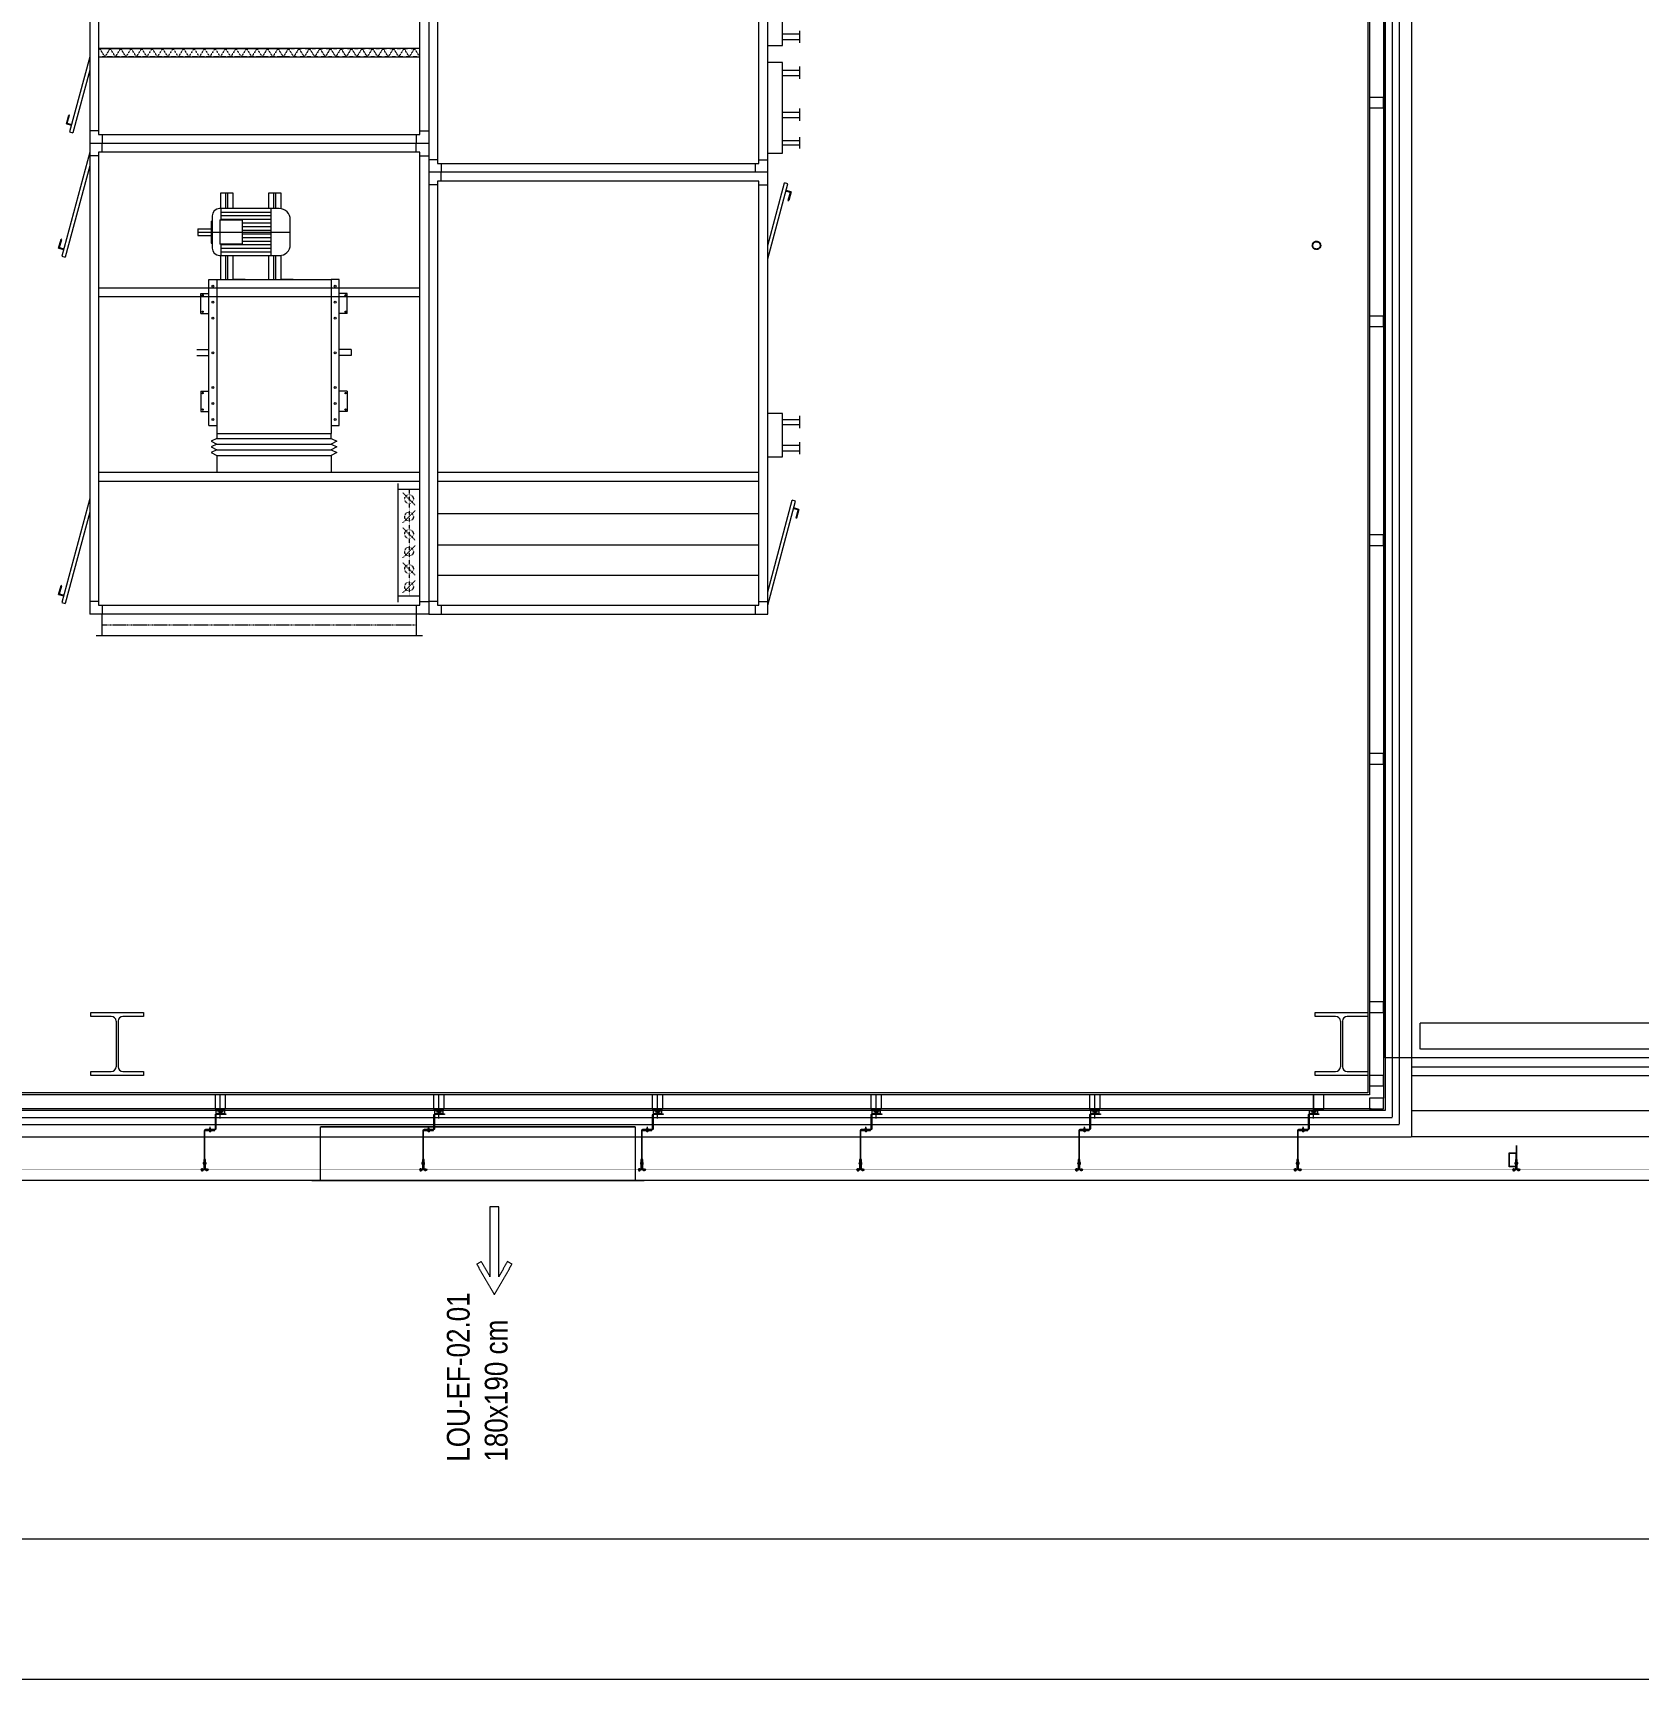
# Model space of a CAD drawing. Extents: x -1457 to 23780, y -2071 to 4205.
# Drawn here: x 19709 to 20627, y 0 to 941 of the extents above; entities that cross this region are included whole.
import ezdxf
from ezdxf.xclip import XClip

# ---------------------------------------------------------------- set-up
doc = ezdxf.new("R2010")
doc.units = 0
doc.header["$MEASUREMENT"] = 0
doc.header["$XCLIPFRAME"] = 0
doc.linetypes.add('DASHED', pattern=[0.75, 0.5, -0.25])
doc.linetypes.add('HIDDEN', pattern=[0.375, 0.25, -0.125])
doc.layers.get('0').update_dxf_attribs({"color": 9, "lineweight": 9})
for name, color, linetype, lineweight in [('40A', 9, 'Continuous', 9), ('_TP-AHU-DAMPER', 5, 'Continuous', 9), ('_TP-AHU-KAPI', 5, 'Continuous', 9), ('_TP-AHU-SOGUTMA', 4, 'Continuous', 9), ('AHU Cihaz', 32, 'Continuous', 9), ('M-TEFRIS2-015', 129, 'Continuous', 9)]:
    doc.layers.add(name, color=color, linetype=linetype, lineweight=lineweight)
doc.styles.add('MuuM_TEXT-STANDART', font='ARIALN.TTF')

# ---------------------------------------------------------------- blocks, each defined once
blk = doc.blocks.new('prf-36')
for p, q in [((-15, 18), (15, 18)), ((-15, 15.75), (-15, 18)), ((-3.325, 15.75), (-15, 15.75)), ((-0.625, 13.05), (-0.625, -13.05)), ((0.625, 13.05), (0.625, -13.05)), ((15, 15.75), (3.325, 15.75)), ((15, 18), (15, 15.75)), ((-15, -15.75), (-3.325, -15.75)), ((-15, -18), (-15, -15.75)), ((15, -18), (-15, -18)), ((3.325, -15.75), (15, -15.75)), ((15, -15.75), (15, -18))]:
    blk.add_line(p, q)
for centre, start, end in [((-3.325, 13.05), 0, 90), ((3.325, 13.05), 90, 180), ((-3.325, -13.05), 270, 0), ((3.325, -13.05), 180, 270)]:
    blk.add_arc(centre, 2.7, start, end)
blk = doc.blocks.new('p- alum kaplama profil')
at = {"lineweight": 13}
blk.add_lwpolyline([(7.12, 12.59), (7.12, 26.49)], dxfattribs=at)
at = {"lineweight": 18}
blk.add_lwpolyline([(4.09, 6.16), (-1.41, 6.16), (-1.41, 6.46), (4.09, 6.46, 0.414214), (4.29, 6.66), (4.29, 14.66, -0.414214), (4.79, 15.16), (10.29, 15.16), (10.29, 14.86), (4.79, 14.86, 0.414214), (4.59, 14.66), (4.59, 6.66, -0.414214)], format="xyb", close=True, dxfattribs=at)
at = {"lineweight": 5}
blk.add_lwpolyline([(9.44, 15.16), (4.79, 15.16), (4.79, 17.16), (9.44, 17.16)], close=True, dxfattribs=at)
for points in [[(4.79, 15.16), (9.44, 17.16)], [(9.44, 15.16), (4.79, 17.16)]]:
    blk.add_lwpolyline(points, dxfattribs=at)
blk.add_lwpolyline([(-2.06, 5.56), (-2.06, -2.34), (-2.06, -15.69), (-1.66, -15.69), (-1.66, -2.34), (-1.66, 5.56), (-1.66, 5.56), (-1.66, 5.57), (-1.66, 5.57), (-1.66, 5.58), (-1.66, 5.58), (-1.65, 5.59), (-1.65, 5.59), (-1.65, 5.59), (-1.65, 5.6), (-1.65, 5.6), (-1.64, 5.61), (-1.64, 5.61), (-1.64, 5.62), (-1.64, 5.62), (-1.63, 5.62), (-1.63, 5.63), (-1.63, 5.63), (-1.62, 5.63), (-1.62, 5.64), (-1.61, 5.64), (-1.61, 5.64), (-1.61, 5.64), (-1.6, 5.65), (-1.6, 5.65), (-1.59, 5.65), (-1.59, 5.65), (-1.58, 5.65), (-1.58, 5.65), (-1.57, 5.66), (-1.57, 5.66), (-1.56, 5.66), (-1.56, 5.66), (3.94, 5.66), (3.94, 6.06), (-1.56, 6.06), (-1.58, 6.06), (-1.61, 6.05), (-1.63, 6.05), (-1.66, 6.05), (-1.68, 6.04), (-1.7, 6.03), (-1.73, 6.03), (-1.75, 6.02), (-1.77, 6.01), (-1.79, 6), (-1.82, 5.99), (-1.84, 5.97), (-1.86, 5.96), (-1.88, 5.94), (-1.89, 5.93), (-1.91, 5.91), (-1.93, 5.89), (-1.95, 5.87), (-1.96, 5.85), (-1.97, 5.83), (-1.99, 5.81), (-2, 5.79), (-2.01, 5.77), (-2.02, 5.75), (-2.03, 5.72), (-2.04, 5.7), (-2.04, 5.68), (-2.05, 5.65), (-2.05, 5.63), (-2.06, 5.61), (-2.06, 5.58)], close=True)
blk.add_lwpolyline([(-1.66, -2.34), (-2.06, -2.34)])
for points in [[(-2.36, -10.84), (-2.36, -16.39), (-2.36, -16.39, -0.414214), (-2.51, -16.54), (-2.51, -16.54), (-4.06, -16.54), (-4.06, -16.84), (-2.51, -16.84), (-2.51, -16.84, 0.414214), (-2.06, -16.39), (-2.06, -10.84)], [(-1.36, -10.84), (-1.66, -10.84), (-1.66, -16.39, 0.414214), (-1.21, -16.84), (-1.21, -16.84), (0.34, -16.84), (0.34, -16.54), (-1.21, -16.54), (-1.21, -16.54, -0.414214), (-1.36, -16.39), (-1.36, -16.39)]]:
    blk.add_lwpolyline(points, format="xyb", close=True)
for points in [[(0.67, 5.66, -10), (1.91, 5.66, -10)], [(0.67, 5.66, -10), (0.67, 5.64, -10), (0.67, 5.62, -10), (0.67, 5.6, -10), (0.68, 5.58, -10), (0.68, 5.56, -10), (0.69, 5.54, -10), (0.69, 5.52, -10), (0.7, 5.5, -10), (0.7, 5.48, -10), (0.71, 5.46, -10), (0.72, 5.45, -10), (0.73, 5.43, -10), (0.74, 5.41, -10), (0.75, 5.4, -10), (0.76, 5.38, -10), (0.77, 5.36, -10), (0.79, 5.35, -10), (0.8, 5.33, -10), (0.81, 5.32, -10), (0.83, 5.31, -10), (0.84, 5.29, -10), (0.86, 5.28, -10), (0.87, 5.27, -10), (0.89, 5.26, -10), (0.91, 5.25, -10), (0.92, 5.24, -10), (0.94, 5.23, -10), (0.96, 5.22, -10), (0.98, 5.21, -10), (1, 5.21, -10), (1.02, 5.2, -10), (1.03, 5.2, -10)], [(0.96, 5.66, -10), (0.97, 5.66, -10), (0.97, 5.66, -10), (0.97, 5.66, -10), (0.98, 5.66, -10), (0.98, 5.66, -10), (0.99, 5.66, -10), (0.99, 5.66, -10), (1, 5.66, -10), (1, 5.67, -10), (1, 5.67, -10), (1.01, 5.67, -10), (1.01, 5.67, -10), (1.01, 5.67, -10), (1.02, 5.68, -10), (1.02, 5.68, -10), (1.02, 5.68, -10), (1.03, 5.69, -10), (1.03, 5.69, -10), (1.03, 5.69, -10), (1.04, 5.7, -10), (1.04, 5.7, -10), (1.04, 5.7, -10), (1.04, 5.71, -10), (1.04, 5.71, -10), (1.05, 5.72, -10), (1.05, 5.72, -10), (1.05, 5.72, -10), (1.05, 5.73, -10), (1.05, 5.73, -10), (1.05, 5.74, -10), (1.05, 5.74, -10), (1.05, 5.75, -10)], [(1.61, 6.87, -10), (0.98, 6.96, -10)], [(1.33, 5.85, -10), (0.98, 5.88, -10)], [(1.56, 7.05, -10), (1.02, 7.13, -10)], [(1.03, 5.2, -10), (1.04, 5.2, -10), (1.05, 5.19, -10), (1.05, 5.19, -10), (1.06, 5.19, -10), (1.06, 5.19, -10), (1.07, 5.19, -10), (1.07, 5.19, -10), (1.08, 5.19, -10), (1.08, 5.19, -10), (1.09, 5.19, -10), (1.09, 5.18, -10), (1.1, 5.18, -10), (1.1, 5.18, -10), (1.11, 5.18, -10), (1.11, 5.18, -10), (1.12, 5.18, -10), (1.12, 5.18, -10), (1.13, 5.18, -10), (1.13, 5.18, -10), (1.14, 5.18, -10), (1.15, 5.18, -10), (1.15, 5.18, -10), (1.16, 5.17, -10), (1.16, 5.17, -10), (1.17, 5.17, -10), (1.17, 5.17, -10), (1.18, 5.17, -10), (1.18, 5.17, -10), (1.19, 5.17, -10), (1.19, 5.17, -10), (1.2, 5.17, -10), (1.2, 5.17, -10)], [(1.05, 6.91, -10), (1.29, 7.56, -10)], [(1.05, 5.83, -10), (1.05, 6.01, -10)], [(1.05, 5.75, -10), (1.05, 5.83, -10)], [(1.2, 5.17, -10), (1.2, 5.2, -10)], [(1.38, 5.2, -10), (1.2, 5.2, -10)], [(1.29, 4.93, -10), (1.29, 7.8, -10)], [(1.53, 6.82, -10), (1.29, 7.56, -10)], [(1.29, 6.16, -10), (1.29, 6.26, -10)], [(1.38, 5.17, -10), (1.38, 5.2, -10)], [(1.38, 5.17, -10), (1.38, 5.17, -10), (1.39, 5.17, -10), (1.39, 5.17, -10), (1.4, 5.17, -10), (1.41, 5.17, -10), (1.41, 5.17, -10), (1.42, 5.17, -10), (1.42, 5.17, -10), (1.43, 5.17, -10), (1.43, 5.18, -10), (1.44, 5.18, -10), (1.44, 5.18, -10), (1.45, 5.18, -10), (1.45, 5.18, -10), (1.46, 5.18, -10), (1.46, 5.18, -10), (1.47, 5.18, -10), (1.47, 5.18, -10), (1.48, 5.18, -10), (1.48, 5.18, -10), (1.49, 5.18, -10), (1.5, 5.19, -10), (1.5, 5.19, -10), (1.51, 5.19, -10), (1.51, 5.19, -10), (1.52, 5.19, -10), (1.52, 5.19, -10), (1.53, 5.19, -10), (1.53, 5.19, -10), (1.54, 5.19, -10), (1.54, 5.2, -10), (1.55, 5.2, -10)], [(1.53, 5.75, -10), (1.53, 5.92, -10)], [(1.53, 5.75, -10), (1.53, 5.74, -10), (1.53, 5.74, -10), (1.53, 5.73, -10), (1.53, 5.73, -10), (1.53, 5.72, -10), (1.54, 5.72, -10), (1.54, 5.72, -10), (1.54, 5.71, -10), (1.54, 5.71, -10), (1.54, 5.7, -10), (1.54, 5.7, -10), (1.55, 5.7, -10), (1.55, 5.69, -10), (1.55, 5.69, -10), (1.55, 5.69, -10), (1.56, 5.68, -10), (1.56, 5.68, -10), (1.56, 5.68, -10), (1.57, 5.67, -10), (1.57, 5.67, -10), (1.58, 5.67, -10), (1.58, 5.67, -10), (1.58, 5.67, -10), (1.59, 5.66, -10), (1.59, 5.66, -10), (1.6, 5.66, -10), (1.6, 5.66, -10), (1.6, 5.66, -10), (1.61, 5.66, -10), (1.61, 5.66, -10), (1.62, 5.66, -10), (1.62, 5.66, -10)], [(1.55, 5.2, -10), (1.57, 5.2, -10), (1.59, 5.21, -10), (1.6, 5.21, -10), (1.62, 5.22, -10), (1.64, 5.23, -10), (1.66, 5.24, -10), (1.68, 5.25, -10), (1.69, 5.26, -10), (1.71, 5.27, -10), (1.73, 5.28, -10), (1.74, 5.29, -10), (1.76, 5.31, -10), (1.77, 5.32, -10), (1.78, 5.33, -10), (1.8, 5.35, -10), (1.81, 5.36, -10), (1.82, 5.38, -10), (1.83, 5.4, -10), (1.84, 5.41, -10), (1.85, 5.43, -10), (1.86, 5.45, -10), (1.87, 5.46, -10), (1.88, 5.48, -10), (1.89, 5.5, -10), (1.89, 5.52, -10), (1.9, 5.54, -10), (1.9, 5.56, -10), (1.9, 5.58, -10), (1.91, 5.6, -10), (1.91, 5.62, -10), (1.91, 5.64, -10), (1.91, 5.66, -10)], [(-3.84, -17.04, 0), (-3.81, -17.07, 0), (-3.78, -17.1, 0), (-3.75, -17.12, 0), (-3.72, -17.15, 0), (-3.69, -17.17, 0), (-3.66, -17.19, 0), (-3.62, -17.21, 0), (-3.59, -17.23, 0), (-3.55, -17.24, 0), (-3.52, -17.26, 0), (-3.48, -17.27, 0), (-3.44, -17.28, 0), (-3.4, -17.28, 0), (-3.36, -17.29, 0), (-3.32, -17.29, 0), (-3.29, -17.29, 0), (-3.25, -17.29, 0), (-3.21, -17.29, 0), (-3.17, -17.28, 0), (-3.13, -17.28, 0), (-3.09, -17.27, 0), (-3.06, -17.26, 0), (-3.02, -17.24, 0), (-2.98, -17.23, 0), (-2.95, -17.21, 0), (-2.91, -17.19, 0), (-2.88, -17.17, 0), (-2.85, -17.15, 0), (-2.82, -17.12, 0), (-2.79, -17.1, 0), (-2.76, -17.07, 0), (-2.73, -17.04, 0)], [(-3.29, -17.04, 0), (-3.84, -17.04, 0)], [(-2.85, -16.54, 0), (-2.86, -16.51, 0), (-2.87, -16.47, 0), (-2.89, -16.44, 0), (-2.91, -16.41, 0), (-2.93, -16.38, 0), (-2.96, -16.35, 0), (-2.98, -16.33, 0), (-3.01, -16.31, 0), (-3.04, -16.29, 0), (-3.07, -16.27, 0), (-3.11, -16.25, 0), (-3.14, -16.24, 0), (-3.18, -16.23, 0), (-3.21, -16.22, 0), (-3.25, -16.22, 0), (-3.29, -16.22, 0), (-3.32, -16.22, 0), (-3.36, -16.22, 0), (-3.39, -16.23, 0), (-3.43, -16.24, 0), (-3.46, -16.25, 0), (-3.5, -16.27, 0), (-3.53, -16.29, 0), (-3.56, -16.31, 0), (-3.59, -16.33, 0), (-3.61, -16.35, 0), (-3.64, -16.38, 0), (-3.66, -16.41, 0), (-3.68, -16.44, 0), (-3.7, -16.47, 0), (-3.71, -16.51, 0), (-3.73, -16.54, 0)], [(-3.29, -16.54, 0), (-3.73, -16.54, 0)], [(-3.29, -16.54, 0), (-3.55, -16.54, 0)], [(-3.55, -16.54, 0), (-3.29, -16.54, 0)], [(-3.55, -17.04, 0), (-3.55, -16.54, 0)], [(-3.29, -17.54, 0), (-3.29, -16.04, 0)], [(-3.29, -16.54, 0), (-2.85, -16.54, 0)], [(-3.29, -16.54, 0), (-3.03, -16.54, 0)], [(-3.03, -16.54, 0), (-3.29, -16.54, 0)], [(-3.29, -17.04, 0), (-2.73, -17.04, 0)], [(-3.03, -17.04, 0), (-3.03, -16.54, 0)], [(-2.86, -13.04, 0), (-0.86, -13.04, 0)], [(-2.36, -12.52, 0), (-2.4, -12.53, 0), (-2.43, -12.56, 0), (-2.47, -12.58, 0), (-2.5, -12.6, 0), (-2.53, -12.63, 0), (-2.56, -12.66, 0), (-2.59, -12.69, 0), (-2.61, -12.73, 0), (-2.63, -12.76, 0), (-2.65, -12.8, 0), (-2.67, -12.84, 0), (-2.68, -12.88, 0), (-2.69, -12.92, 0), (-2.7, -12.96, 0), (-2.71, -13, 0), (-2.71, -13.04, 0), (-2.71, -13.08, 0), (-2.7, -13.13, 0), (-2.69, -13.17, 0), (-2.68, -13.21, 0), (-2.67, -13.25, 0), (-2.65, -13.28, 0), (-2.63, -13.32, 0), (-2.61, -13.36, 0), (-2.59, -13.39, 0), (-2.56, -13.42, 0), (-2.53, -13.45, 0), (-2.5, -13.48, 0), (-2.47, -13.51, 0), (-2.43, -13.53, 0), (-2.4, -13.55, 0), (-2.36, -13.57, 0)], [(-2.36, -13.04, 0), (-2.36, -12.52, 0)], [(-2.36, -13.04, 0), (-2.36, -12.73, 0)], [(-2.36, -12.73, 0), (-2.36, -13.04, 0)], [(-1.36, -12.73, 0), (-2.36, -12.73, 0)], [(-2.36, -13.04, 0), (-2.36, -13.36, 0)], [(-2.36, -13.04, 0), (-2.36, -13.57, 0)], [(-2.36, -13.36, 0), (-2.36, -13.04, 0)], [(-1.36, -13.36, 0), (-2.36, -13.36, 0)], [(-1.36, -13.04, 0), (-1.36, -12.37, 0)], [(-1.36, -13.72, 0), (-1.32, -13.68, 0), (-1.29, -13.65, 0), (-1.26, -13.61, 0), (-1.23, -13.58, 0), (-1.2, -13.54, 0), (-1.18, -13.5, 0), (-1.16, -13.45, 0), (-1.14, -13.41, 0), (-1.12, -13.37, 0), (-1.1, -13.32, 0), (-1.09, -13.28, 0), (-1.08, -13.23, 0), (-1.07, -13.18, 0), (-1.06, -13.14, 0), (-1.06, -13.09, 0), (-1.06, -13.04, 0), (-1.06, -12.99, 0), (-1.06, -12.95, 0), (-1.07, -12.9, 0), (-1.08, -12.85, 0), (-1.09, -12.81, 0), (-1.1, -12.76, 0), (-1.12, -12.72, 0), (-1.14, -12.67, 0), (-1.16, -12.63, 0), (-1.18, -12.59, 0), (-1.2, -12.55, 0), (-1.23, -12.51, 0), (-1.26, -12.47, 0), (-1.29, -12.43, 0), (-1.32, -12.4, 0), (-1.36, -12.37, 0)], [(-1.36, -13.04, 0), (-1.36, -13.72, 0)], [(-0.56, -17.04, 0), (-1.11, -17.04, 0)], [(0, -17.04, 0), (-0.03, -17.07, 0), (-0.06, -17.1, 0), (-0.09, -17.12, 0), (-0.12, -17.15, 0), (-0.15, -17.17, 0), (-0.18, -17.19, 0), (-0.22, -17.21, 0), (-0.25, -17.23, 0), (-0.29, -17.24, 0), (-0.33, -17.26, 0), (-0.36, -17.27, 0), (-0.4, -17.28, 0), (-0.44, -17.28, 0), (-0.48, -17.29, 0), (-0.52, -17.29, 0), (-0.56, -17.29, 0), (-0.59, -17.29, 0), (-0.63, -17.29, 0), (-0.67, -17.28, 0), (-0.71, -17.28, 0), (-0.75, -17.27, 0), (-0.79, -17.26, 0), (-0.82, -17.24, 0), (-0.86, -17.23, 0), (-0.89, -17.21, 0), (-0.93, -17.19, 0), (-0.96, -17.17, 0), (-0.99, -17.15, 0), (-1.02, -17.12, 0), (-1.05, -17.1, 0), (-1.08, -17.07, 0), (-1.11, -17.04, 0)], [(-1, -16.54, 0), (-0.98, -16.51, 0), (-0.97, -16.47, 0), (-0.95, -16.44, 0), (-0.93, -16.41, 0), (-0.91, -16.38, 0), (-0.88, -16.35, 0), (-0.86, -16.33, 0), (-0.83, -16.31, 0), (-0.8, -16.29, 0), (-0.77, -16.27, 0), (-0.73, -16.25, 0), (-0.7, -16.24, 0), (-0.66, -16.23, 0), (-0.63, -16.22, 0), (-0.59, -16.22, 0), (-0.56, -16.22, 0), (-0.52, -16.22, 0), (-0.48, -16.22, 0), (-0.45, -16.23, 0), (-0.41, -16.24, 0), (-0.38, -16.25, 0), (-0.34, -16.27, 0), (-0.31, -16.29, 0), (-0.28, -16.31, 0), (-0.25, -16.33, 0), (-0.23, -16.35, 0), (-0.2, -16.38, 0), (-0.18, -16.41, 0), (-0.16, -16.44, 0), (-0.14, -16.47, 0), (-0.13, -16.51, 0), (-0.12, -16.54, 0)], [(-0.56, -16.54, 0), (-1, -16.54, 0)], [(-0.56, -16.54, 0), (-0.82, -16.54, 0)], [(-0.82, -16.54, 0), (-0.56, -16.54, 0)], [(-0.82, -17.04, 0), (-0.82, -16.54, 0)], [(-0.56, -17.54, 0), (-0.56, -16.04, 0)], [(-0.56, -16.54, 0), (-0.3, -16.54, 0)], [(-0.56, -16.54, 0), (-0.12, -16.54, 0)], [(-0.3, -16.54, 0), (-0.56, -16.54, 0)], [(-0.56, -17.04, 0), (0, -17.04, 0)], [(-0.3, -17.04, 0), (-0.3, -16.54, 0)]]:
    blk.add_polyline3d(points)
blk = doc.blocks.new('p-profil_80x40x2')
for points in [[(-8, 4), (0, 4), (0, 0), (-8, 0)], [(-7.8, 3.8), (-0.2, 3.8), (-0.2, 0.2), (-7.8, 0.2)]]:
    blk.add_lwpolyline(points, close=True)
blk = doc.blocks.new('Isıtıcı Serpantin Üst Görünüş')
at = {"color": 35}
for p, q in [((-90, 0), (-90, -100)), ((-90, 0), (90, 0)), ((-60, -100), (-60, 0)), ((60, 0), (60, -100)), ((90, 0), (90, -100)), ((-110, -100), (-40, -100)), ((40, -100), (110, -100))]:
    blk.add_line(p, q, dxfattribs=at)
blk = doc.blocks.new('Soğutucu Serpantin Üst Görünüş')
blk.add_line((-213.75, 0), (213.75, 0))
at = {"layer": '_TP-AHU-SOGUTMA'}
for p, q in [((-56.25, 0), (-56.25, -100)), ((-26.25, 0), (-26.25, -100)), ((183.75, 0), (183.75, -100)), ((213.75, 0), (213.75, -100)), ((-76.25, -100), (-6.25, -100)), ((163.75, -100), (233.75, -100))]:
    blk.add_line(p, q, dxfattribs=at)
at = {"layer": '_TP-AHU-SOGUTMA', "color": 0, "linetype": 'ByBlock', "lineweight": -2, "ltscale": 5}
for p, q in [((-213.75, 0), (-213.75, -100)), ((-188.75, 0), (-188.75, -100)), ((-233.75, -100), (-168.75, -100))]:
    blk.add_line(p, q, dxfattribs=at)
blk = doc.blocks.new('620 Kapı Sağ')
at = {"layer": '_TP-AHU-KAPI'}
for p, q in [((0, 0), (594.8, -159.4)), ((77.3, 0), (600, -140.1)), ((498.9, -160.1), (497.7, -164.4)), ((548.4, -178), (497.7, -164.4)), ((545.2, -172.5), (498.9, -160.1)), ((545.2, -172.5), (551.8, -147.9)), ((548.4, -178), (556.2, -149)), ((594.8, -159.4), (600, -140.1))]:
    blk.add_line(p, q, dxfattribs=at)
blk = doc.blocks.new('455 Kapı Sol')
at = {"layer": '_TP-AHU-KAPI'}
for p, q in [((-77.3, 0), (-435, -95.9)), ((0, 0), (-429.8, -115.2)), ((-429.8, -115.2), (-435, -95.9)), ((-383.4, -133.8), (-391.2, -104.8)), ((-380.2, -128.3), (-386.8, -103.7)), ((-383.4, -133.8), (-332.7, -120.2)), ((-380.2, -128.3), (-333.9, -115.9)), ((-333.9, -115.9), (-332.7, -120.2))]:
    blk.add_line(p, q, dxfattribs=at)
blk = doc.blocks.new('455 Kapı Sağ')
at = {"layer": '_TP-AHU-KAPI'}
for p, q in [((0, 0), (429.8, -115.2)), ((77.3, 0), (435, -95.9)), ((333.9, -115.9), (332.7, -120.2)), ((383.4, -133.8), (332.7, -120.2)), ((380.2, -128.3), (333.9, -115.9)), ((380.2, -128.3), (386.8, -103.7)), ((383.4, -133.8), (391.2, -104.8)), ((429.8, -115.2), (435, -95.9))]:
    blk.add_line(p, q, dxfattribs=at)
blk = doc.blocks.new('G4 Filtre 1938')
at = {"color": 3, "linetype": 'DASHED'}
for p, q in [((0, 1801.4), (48, 1831.4)), ((0, 0), (0, 1816.4)), ((0, 745.5), (0, 1816.4)), ((48, 1771.4), (0, 1801.4)), ((48, 1836.4), (48, 16.4)), ((48, 1831.4), (48, 760.5)), ((0, 1741.4), (48, 1771.4)), ((48, 1711.4), (0, 1741.4)), ((0, 1681.4), (48, 1711.4)), ((48, 1651.4), (0, 1681.4)), ((0, 1621.4), (48, 1651.4)), ((48, 1591.4), (0, 1621.4)), ((0, 1561.4), (48, 1591.4)), ((48, 1531.4), (0, 1561.4)), ((0, 1501.4), (48, 1531.4)), ((48, 1471.4), (0, 1501.4)), ((0, 1441.4), (48, 1471.4)), ((48, 1411.4), (0, 1441.4)), ((0, 1381.4), (48, 1411.4)), ((48, 1351.4), (0, 1381.4)), ((0, 1321.4), (48, 1351.4)), ((48, 1291.4), (0, 1321.4)), ((0, 1261.4), (48, 1291.4)), ((48, 1231.4), (0, 1261.4)), ((0, 1201.4), (48, 1231.4)), ((48, 1171.4), (0, 1201.4)), ((0, 1141.4), (48, 1171.4)), ((48, 1111.4), (0, 1141.4)), ((0, 1081.4), (48, 1111.4)), ((48, 1051.4), (0, 1081.4)), ((0, 1021.4), (48, 1051.4)), ((48, 991.4), (0, 1021.4)), ((0, 961.4), (48, 991.4)), ((48, 931.4), (0, 961.4)), ((0, 901.4), (48, 931.4)), ((48, 871.4), (0, 901.4)), ((0, 841.4), (48, 871.4)), ((48, 811.4), (0, 841.4)), ((0, 781.4), (48, 811.4)), ((48, 751.4), (0, 781.4)), ((0, 721.4), (48, 751.4)), ((48, 691.4), (0, 721.4)), ((0, 661.4), (48, 691.4)), ((48, 631.4), (0, 661.4)), ((0, 601.4), (48, 631.4)), ((48, 571.4), (0, 601.4)), ((0, 541.4), (48, 571.4)), ((48, 511.4), (0, 541.4)), ((0, 481.4), (48, 511.4)), ((48, 451.4), (0, 481.4)), ((0, 421.4), (48, 451.4)), ((48, 391.4), (0, 421.4)), ((0, 361.4), (48, 391.4)), ((48, 331.4), (0, 361.4)), ((0, 301.4), (48, 331.4)), ((48, 271.4), (0, 301.4)), ((0, 241.4), (48, 271.4)), ((48, 211.4), (0, 241.4)), ((0, 181.4), (48, 211.4)), ((48, 151.4), (0, 181.4)), ((0, 121.4), (48, 151.4)), ((48, 91.4), (0, 121.4)), ((0, 61.4), (48, 91.4)), ((48, 31.4), (0, 61.4)), ((0, 1.4), (48, 31.4))]:
    blk.add_line(p, q, dxfattribs=at)
blk = doc.blocks.new('Damper 610')
at = {"layer": '_TP-AHU-DAMPER'}
for p, q in [((-35, 125), (645, 125)), ((0, 0), (0, 125)), ((610, 0), (610, 125))]:
    blk.add_line(p, q, dxfattribs=at)
at = {"layer": '_TP-AHU-DAMPER', "linetype": 'DASHED'}
for p, q in [((19.6, 97.9), (90.4, 27.1)), ((119.6, 27.1), (190.4, 97.9)), ((219.6, 97.9), (290.4, 27.1)), ((319.6, 27.1), (390.4, 97.9)), ((419.6, 97.9), (490.4, 27.1)), ((519.6, 27.1), (590.4, 97.9)), ((610, 62.5), (0, 62.5))]:
    blk.add_line(p, q, dxfattribs=at)
for centre in [(55, 62.5), (155, 62.5), (255, 62.5), (355, 62.5), (455, 62.5), (555, 62.5)]:
    blk.add_circle(centre, 25, dxfattribs=at)

msp = doc.modelspace()

# ---------------------------------------------------------------- linework, layer by layer
at = {"layer": '40A'}
for points in [[(23780, 4205), (17835, 4205), (17835, 0), (23780, 0)], [(23240.06, 80), (17915, 80), (17915, 4125), (23240.06, 4125)]]:
    msp.add_lwpolyline(points, close=True, dxfattribs=at)
at = {"layer": 'AHU Cihaz'}
for p, q in [((19741.85, 1163.25), (19741.85, 877.75)), ((19746.85, 1158.25), (19746.85, 882.75)), ((19930.65, 882.75), (19930.65, 1158.25)), ((19935.65, 965.25), (19935.65, 861.25)), ((19940.65, 960.25), (19940.65, 866.25)), ((20124.45, 866.25), (20124.45, 960.25)), ((20129.45, 861.25), (20129.45, 965.25)), ((20137.86, 933.78), (20137.86, 958.51)), ((19746.85, 932.25), (19930.65, 932.25)), ((20129.45, 933.78), (20137.86, 933.78)), ((19746.85, 927.25), (19930.65, 927.25)), ((20137.86, 924), (20129.45, 924)), ((20137.86, 872.26), (20137.86, 924)), ((19746.85, 884.85), (19741.85, 884.85)), ((19930.65, 884.85), (19935.65, 884.85)), ((19935.65, 877.75), (19741.85, 877.75)), ((19741.85, 877.75), (19741.85, 608.75)), ((19746.85, 882.75), (19930.65, 882.75)), ((19748.95, 882.75), (19748.95, 877.75)), ((19748.95, 872.75), (19748.95, 877.75)), ((19928.55, 882.75), (19928.55, 877.75)), ((19928.55, 872.75), (19928.55, 877.75)), ((19746.85, 870.65), (19741.85, 870.65)), ((19930.65, 872.75), (19746.85, 872.75)), ((19746.85, 872.75), (19746.85, 613.75)), ((19930.65, 613.75), (19930.65, 872.75)), ((19930.65, 870.65), (19935.65, 870.65)), ((19940.65, 868.35), (19935.65, 868.35)), ((19940.65, 866.25), (20124.45, 866.25)), ((19942.75, 866.25), (19942.75, 861.25)), ((20122.35, 866.25), (20122.35, 861.25)), ((20124.45, 868.35), (20129.45, 868.35)), ((20129.45, 872.26), (20137.86, 872.26)), ((20129.45, 861.25), (19935.65, 861.25)), ((19935.65, 861.25), (19935.65, 608.75)), ((20124.45, 856.25), (19940.65, 856.25)), ((19940.65, 856.25), (19940.65, 613.75)), ((19942.75, 856.25), (19942.75, 861.25)), ((20124.45, 613.75), (20124.45, 856.25)), ((20129.45, 608.75), (20129.45, 861.25)), ((19940.65, 854.15), (19935.65, 854.15)), ((20124.45, 854.15), (20129.45, 854.15)), ((19803.63, 827.1), (19856.48, 827.1)), ((19746.85, 795.25), (19930.65, 795.25)), ((19746.85, 790.25), (19930.65, 790.25)), ((20137.86, 723.4), (20129.45, 723.4)), ((20137.86, 698.67), (20137.86, 723.4)), ((20129.45, 698.67), (20137.86, 698.67)), ((19746.85, 689.75), (19930.65, 689.75)), ((19940.65, 689.75), (20124.45, 689.75)), ((19746.85, 684.75), (19930.65, 684.75)), ((19940.65, 684.75), (20124.45, 684.75)), ((20124.45, 665.99), (19940.65, 665.99)), ((20124.45, 648.13), (19940.65, 648.13)), ((20124.45, 630.86), (19940.65, 630.86)), ((19746.85, 615.85), (19741.85, 615.85)), ((19746.85, 613.75), (19930.65, 613.75)), ((19748.95, 613.75), (19748.95, 608.75)), ((19928.55, 613.75), (19928.55, 608.75)), ((19930.65, 615.85), (19935.65, 615.85)), ((19940.65, 615.85), (19935.65, 615.85)), ((19940.65, 613.75), (20124.45, 613.75)), ((19942.75, 613.75), (19942.75, 608.75)), ((20122.35, 613.75), (20122.35, 608.75)), ((20124.45, 615.85), (20129.45, 615.85)), ((19935.65, 608.75), (19741.85, 608.75)), ((19748.95, 596.25), (19748.95, 608.75)), ((19928.55, 608.75), (19928.55, 596.25)), ((19935.65, 608.75), (20129.45, 608.75)), ((19932.05, 596.25), (19745.45, 596.25))]:
    msp.add_line(p, q, dxfattribs=at)
at = {"layer": 'AHU Cihaz', "ltscale": 0.5}
for p, q in [((19816.78, 840.48), (19816.78, 849.5)), ((19816.78, 849.5), (19823.66, 849.5)), ((19819.65, 840.48), (19819.65, 849.5)), ((19820.79, 840.48), (19820.79, 849.5)), ((19823.66, 849.5), (19823.66, 840.48)), ((19844.23, 840.48), (19844.23, 849.5)), ((19844.23, 849.5), (19851.11, 849.5)), ((19847.09, 840.48), (19847.09, 849.5)), ((19848.24, 840.48), (19848.24, 849.5)), ((19851.11, 849.5), (19851.11, 840.48)), ((19850.16, 840.48), (19816.05, 840.48)), ((19816.86, 840.48), (19816.86, 834.04)), ((19845.5, 838.32), (19816.86, 838.32)), ((19845.5, 813.71), (19845.5, 840.48)), ((19803.63, 829.01), (19811.28, 829.01)), ((19803.63, 829.01), (19803.63, 825.19)), ((19811.28, 833.36), (19811.84, 833.36)), ((19811.28, 833.36), (19811.28, 820.7)), ((19811.84, 836.27), (19811.84, 817.93)), ((19816.27, 834.04), (19829.07, 834.04)), ((19816.27, 834.04), (19816.27, 820.16)), ((19845.5, 836.27), (19816.86, 836.27)), ((19845.5, 834.16), (19816.86, 834.16)), ((19829.07, 834.04), (19829.07, 820.16)), ((19845.5, 832.2), (19829.07, 832.2)), ((19845.5, 830.15), (19829.07, 830.15)), ((19845.5, 828.04), (19829.07, 828.04)), ((19856.48, 819.9), (19856.48, 834.16)), ((19803.63, 825.19), (19811.28, 825.19)), ((19811.28, 820.7), (19811.84, 820.7)), ((19829.07, 820.16), (19816.27, 820.16)), ((19816.86, 820.16), (19816.86, 813.71)), ((19845.5, 819.69), (19816.86, 819.69)), ((19845.5, 825.94), (19829.07, 825.94)), ((19845.5, 823.83), (19829.07, 823.83)), ((19845.5, 821.65), (19829.07, 821.65)), ((19816.05, 813.71), (19845.5, 813.71)), ((19816.78, 799.95), (19816.78, 813.71)), ((19816.78, 813.71), (19823.66, 813.71)), ((19845.5, 817.72), (19816.86, 817.72)), ((19845.5, 815.61), (19816.86, 815.61)), ((19819.65, 799.95), (19819.65, 813.71)), ((19820.79, 799.95), (19820.79, 813.71)), ((19823.66, 813.71), (19823.66, 799.95)), ((19844.23, 799.95), (19844.23, 813.71)), ((19844.23, 813.71), (19851.11, 813.71)), ((19845.5, 813.71), (19850.16, 813.71)), ((19847.09, 799.95), (19847.09, 813.71)), ((19848.24, 799.95), (19848.24, 813.71)), ((19851.11, 813.71), (19851.11, 799.95)), ((19810, 716.58), (19810, 799.95)), ((19810, 799.95), (19814.58, 799.95)), ((19814.58, 799.95), (19814.58, 716.58)), ((19814.58, 799.95), (19879.84, 799.95)), ((19830.79, 799.95), (19823.91, 799.95)), ((19858.24, 799.95), (19851.36, 799.95)), ((19884.43, 799.95), (19879.84, 799.95)), ((19879.84, 799.95), (19879.84, 716.58)), ((19884.43, 716.58), (19884.43, 799.95)), ((19805.41, 780.46), (19805.41, 791.92)), ((19805.41, 791.92), (19810, 791.92)), ((19810, 780.46), (19810, 791.92)), ((19889.02, 791.92), (19884.43, 791.92)), ((19889.02, 780.46), (19889.02, 791.92)), ((19805.41, 780.46), (19810, 780.46)), ((19889.02, 780.46), (19884.43, 780.46)), ((19803.12, 759.99), (19810, 759.99)), ((19803.12, 756.54), (19810, 756.54)), ((19810, 756.54), (19810, 759.99)), ((19891.31, 759.99), (19884.43, 759.99)), ((19884.43, 756.54), (19884.43, 759.99)), ((19891.31, 756.54), (19884.43, 756.54)), ((19891.31, 759.99), (19891.31, 756.54)), ((19805.41, 736.07), (19805.41, 724.6)), ((19805.41, 736.07), (19810, 736.07)), ((19889.02, 736.07), (19884.43, 736.07)), ((19889.02, 736.07), (19889.02, 724.6)), ((19805.41, 724.6), (19810, 724.6)), ((19889.02, 724.6), (19884.43, 724.6)), ((19810, 716.58), (19814.58, 716.58)), ((19814.58, 716.58), (19814.58, 711.99)), ((19879.84, 716.58), (19884.43, 716.58)), ((19879.84, 716.58), (19879.84, 711.99)), ((19814.58, 709.13), (19811.33, 707.51)), ((19811.33, 707.51), (19814.58, 705.88)), ((19814.58, 705.88), (19811.33, 704.25)), ((19814.58, 711.99), (19879.84, 711.99)), ((19814.58, 711.99), (19814.58, 709.13)), ((19814.58, 709.13), (19879.84, 709.13)), ((19814.58, 705.88), (19879.84, 705.88)), ((19879.84, 709.13), (19879.84, 711.99)), ((19879.84, 709.13), (19883.09, 707.51)), ((19883.09, 707.51), (19879.84, 705.88)), ((19879.84, 705.88), (19883.09, 704.25)), ((19811.33, 704.25), (19814.58, 702.63)), ((19814.58, 702.63), (19811.33, 701)), ((19811.33, 701), (19814.58, 699.38)), ((19814.58, 702.63), (19879.84, 702.63)), ((19814.58, 699.38), (19814.58, 689.75)), ((19814.58, 699.38), (19879.84, 699.38)), ((19883.09, 704.25), (19879.84, 702.63)), ((19879.84, 702.63), (19883.09, 701)), ((19883.09, 701), (19879.84, 699.38)), ((19879.84, 699.38), (19879.84, 689.75))]:
    msp.add_line(p, q, dxfattribs=at)
at = {"layer": 'AHU Cihaz', "linetype": 'DASHED'}
msp.add_line((19748.95, 602.5), (19928.55, 602.5), dxfattribs=at)
at = {"layer": 'AHU Cihaz', "ltscale": 0.5}
for centre, radius in [((19806.33, 790.89), 0.402), ((19812.29, 796.17), 0.516), ((19882.13, 796.17), 0.516), ((19888.1, 790.89), 0.402), ((19806.33, 781.5), 0.402), ((19812.29, 786.99), 0.516), ((19882.13, 786.99), 0.516), ((19888.1, 781.5), 0.402), ((19812.29, 777.82), 0.516), ((19882.13, 777.82), 0.516), ((19812.29, 758.03), 0.516), ((19882.13, 758.03), 0.516), ((19806.33, 735.03), 0.402), ((19812.29, 738.25), 0.516), ((19882.13, 738.25), 0.516), ((19888.1, 735.03), 0.402), ((19806.33, 725.64), 0.402), ((19812.29, 729.08), 0.516), ((19882.13, 729.08), 0.516), ((19888.1, 725.64), 0.402), ((19812.29, 719.9), 0.516), ((19882.13, 719.9), 0.516)]:
    msp.add_circle(centre, radius, dxfattribs=at)
for centre, radius, start, end in [((19816.05, 836.27), 4.21, 90, 180), ((19850.16, 834.16), 6.32, 0, 90), ((19850.27, 819.92), 6.21, 268.95444, 359.81708), ((19816.05, 817.93), 4.21, 180, 270)]:
    msp.add_arc(centre, radius, start, end, dxfattribs=at)
at = {"layer": 'M-TEFRIS2-015', "linetype": 'HIDDEN', "lineweight": 0}
for p, q in [((20482.48, 355), (20482.47, 1847.34)), ((21857.58, 355), (20482.48, 355)), ((19873.75, 285), (19873.75, 315.57)), ((19873.75, 315.57), (20053.75, 315.57)), ((20053.75, 315.57), (19873.75, 315.57)), ((20053.75, 315.57), (20053.75, 285)), ((19868.75, 285), (20058.75, 285)), ((20053.75, 285), (19873.75, 285)), ((19975.68, 270), (19970.68, 270)), ((19970.68, 270), (19970.68, 230)), ((19975.68, 230), (19975.68, 270)), ((19965.68, 238.66), (19963.08, 237.16)), ((19963.08, 237.16), (19973.18, 219.67)), ((19970.68, 230), (19965.68, 238.66)), ((19973.18, 219.67), (19983.27, 237.16)), ((19980.68, 238.66), (19975.68, 230)), ((19983.27, 237.16), (19980.68, 238.66))]:
    msp.add_line(p, q, dxfattribs=at)
for points in [[(22657.49, 285), (18957.5, 285), (18957.5, 2865), (22657.5, 2865)], [(19007.5, 1835), (20472.48, 1835), (20472.48, 335), (19007.5, 335)], [(20481.48, 904), (20473.48, 904), (20473.48, 898), (20481.48, 898)], [(20481.48, 779), (20473.48, 779), (20473.48, 773), (20481.48, 773)], [(20481.48, 654), (20473.48, 654), (20473.48, 648), (20481.48, 648)], [(20481.48, 529), (20473.48, 529), (20473.48, 523), (20481.48, 523)], [(20481.48, 387), (20473.48, 387), (20473.48, 381), (20481.48, 381)], [(21810.5, 360), (20502.48, 360), (20502.48, 375), (21810.5, 375)], [(20481.5, 345), (20473.5, 345), (20473.5, 339), (20481.5, 339)], [(19813.47, 334), (19813.47, 326), (19819.47, 326), (19819.47, 334)], [(19938.47, 334), (19938.47, 326), (19944.47, 326), (19944.47, 334)], [(20063.47, 334), (20063.47, 326), (20069.47, 326), (20069.47, 334)], [(20188.47, 334), (20188.47, 326), (20194.47, 326), (20194.47, 334)], [(20188.47, 334), (20188.47, 326), (20194.47, 326), (20194.47, 334)], [(20313.47, 334), (20313.47, 326), (20319.47, 326), (20319.47, 334)], [(20313.47, 334), (20313.47, 326), (20319.47, 326), (20319.47, 334)], [(20441.47, 334), (20441.47, 326), (20447.47, 326), (20447.47, 334)], [(20481.5, 332), (20473.5, 332), (20473.5, 326), (20481.5, 326)]]:
    msp.add_lwpolyline(points, close=True, dxfattribs=at)
for points, const_width in [([(20467.5, 291), (18963.5, 291), (18963.5, 2859), (22651.5, 2859), (22651.5, 291), (21824.7, 291)], 0.2), ([(20251.45, 2836), (18986.5, 2836), (18986.5, 314), (20494.5, 314)], 0.1), ([(20493.48, 1841.8), (20493.48, 314)], 0.1), ([(20577.86, 291), (20467.5, 291)], 0.2), ([(21824.7, 291), (20555.3, 291)], 0.2)]:
    msp.add_lwpolyline(points, dxfattribs=dict(at, const_width=const_width))
for points in [[(20247, 2840), (18982.5, 2840), (18982.5, 310), (20497.5, 310)], [(20247, 2833.06), (18989.5, 2833), (18989.5, 317), (20490.48, 317)], [(20247, 2829.06), (18993.29, 2829), (18993.72, 321), (20486.5, 321)], [(20010.77, 1845), (20010.77, 1853), (20490.48, 1853), (20490.48, 317)], [(20486.48, 1848), (20486.48, 321)], [(20497.48, 1852.34), (20497.48, 310)], [(20482.5, 325), (18997.5, 325), (18997.5, 1835)], [(20474.5, 326), (18998.5, 326), (18998.5, 1835)], [(20473.48, 334), (19006.5, 334), (19006.5, 1835)], [(20472.48, 335), (19007.5, 335), (19007.5, 1835)], [(20011.48, 1836), (20473.48, 1836), (20473.48, 334)], [(20011.48, 1835), (20472.48, 1835), (20472.48, 335)], [(20481.48, 1145), (20481.48, 332)], [(20482.48, 1145), (20482.48, 345)], [(20497.5, 355), (20497.5, 310)], [(20497.5, 350), (21817.5, 350), (21817.5, 310), (20497.5, 310)], [(20482.5, 345), (20482.5, 325)], [(20497.5, 345), (21817.5, 345)], [(20497.5, 325), (21817.5, 325)], [(20577.86, 285), (20542.91, 285)]]:
    msp.add_lwpolyline(points, dxfattribs=at)
for radius in [2.42, 2.42, 2.09, 2.09]:
    msp.add_circle((20443.22, 819.45), radius, dxfattribs=at)

# ---------------------------------------------------------------- block references
at = {"layer": 'AHU Cihaz', "yscale": 0.1, "zscale": 0.1}
for name, p, xscale, rotation in [('Isıtıcı Serpantin Üst Görünüş', (20137.86, 946.15), 0.1, 90), ('G4 Filtre 1938', (19930.65, 927.25), 0.1, 90), ('455 Kapı Sol', (19741.85, 927.25), -0.1, 270), ('Soğutucu Serpantin Üst Görünüş', (20137.86, 898.25), 0.1, 90), ('620 Kapı Sağ', (19741.85, 872.75), 0.1, 270), ('455 Kapı Sağ', (20129.45, 811.75), 0.1, 90), ('Isıtıcı Serpantin Üst Görünüş', (20137.86, 711.03), 0.1, 90), ('Damper 610', (19930.65, 618.94), 0.1, 90), ('620 Kapı Sağ', (19741.85, 674.75), 0.1, 270), ('620 Kapı Sağ', (20129.45, 613.75), 0.1, 90)]:
    msp.add_blockref(name, p, dxfattribs=dict(at, xscale=xscale, rotation=rotation))
at = {"layer": 'M-TEFRIS2-015', "linetype": 'HIDDEN', "lineweight": 0}
for name, p in [('prf-36', (19757.5, 363)), ('prf-36', (20457.5, 363)), ('p- alum kaplama profil', (19809.36, 307.84)), ('p- alum kaplama profil', (19934.36, 307.84)), ('p- alum kaplama profil', (20059.36, 307.84)), ('p- alum kaplama profil', (20184.36, 307.84)), ('p- alum kaplama profil', (20309.36, 307.84)), ('p- alum kaplama profil', (20434.36, 307.84))]:
    msp.add_blockref(name, p, dxfattribs=at)
ref = msp.add_blockref('p- alum kaplama profil', (20559.36, 307.84), dxfattribs=at)
XClip(ref).set_block_clipping_path([(-331.858740805, -139.9288710481), (120.1790967094, -2.8410335688)])
at = {"layer": 'M-TEFRIS2-015', "linetype": 'HIDDEN', "lineweight": 0, "rotation": 90}
msp.add_blockref('p-profil_80x40x2', (20557.3, 300.8), dxfattribs=at)

# ---------------------------------------------------------------- texts
at = {"layer": 'M-TEFRIS2-015', "linetype": 'HIDDEN', "lineweight": 0, "style": 'MuuM_TEXT-STANDART'}
for s, p in [('LOU-EF-02.01', (19959.03, 124.24)), ('180x190 cm', (19980.7, 124.27))]:
    msp.add_text(s, height=13, rotation=90, dxfattribs=at).set_placement(p)

doc.saveas('drawing.dxf')
